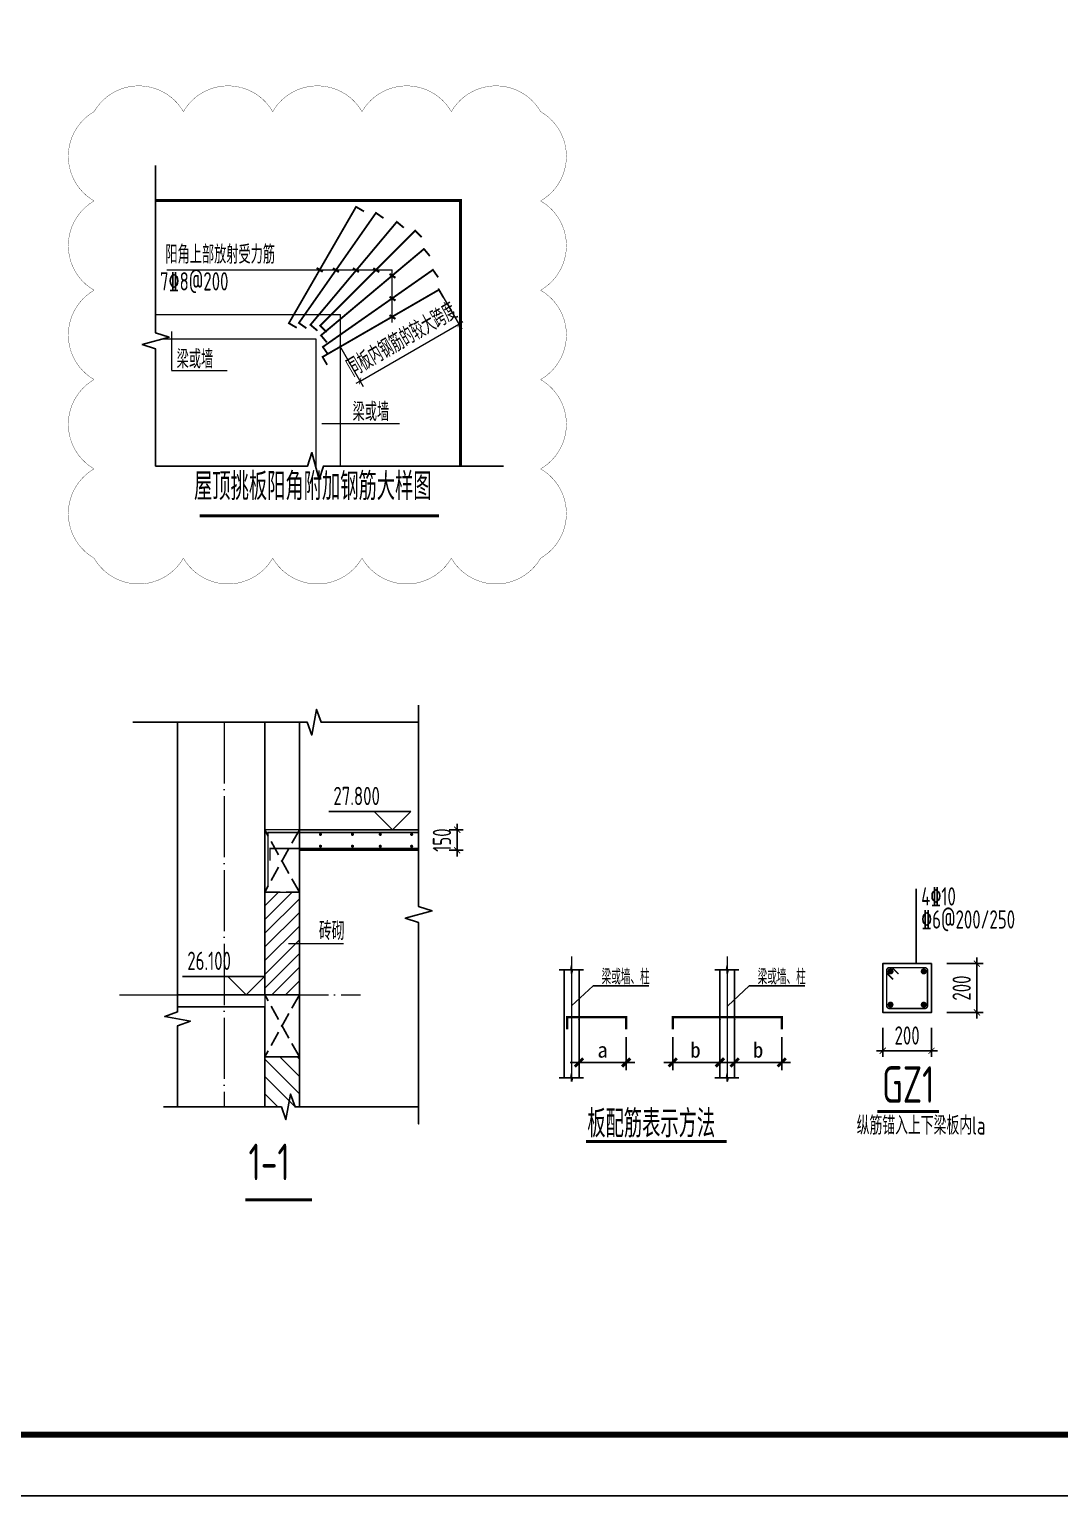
# Model space of a CAD drawing. Extents: x -1058961 to 23600, y -449123 to 2751847.
# Drawn here: x -331485 to -314612, y -426568 to -402554 of the extents above; entities that cross this region are included whole.
import ezdxf
from ezdxf.enums import TextEntityAlignment as Align

# ---------------------------------------------------------------- set-up
doc = ezdxf.new("R2010")
doc.units = 0
doc.header["$LTSCALE"] = 1000
for name, pattern in [('DASH', [0.35, 0.25, -0.1]), ('DOTE', [2.42, 2, -0.2, 0.02, -0.2]), ('短虚线', [187.5, 125, -62.5])]:
    doc.linetypes.add(name, pattern=pattern)
doc.layers.get('0').update_dxf_attribs({"linetype": 'CONTINUOUS'})
doc.layers.get('DEFPOINTS').update_dxf_attribs({"linetype": 'CONTINUOUS'})
for name, color, linetype, lineweight in [('+公共字体', 7, 'CONTINUOUS', 20), ('+图名', 243, 'CONTINUOUS', 20), ('+混凝土墙', 3, 'CONTINUOUS', 20), ('DOTE', 19, 'DOTE', 9), ('内粉刷', 37, 'CONTINUOUS', 9), ('查找字符', 1, 'CONTINUOUS', 18), ('边缘构件填充', 253, '短虚线', 18)]:
    doc.layers.add(name, color=color, linetype=linetype, lineweight=lineweight)
for name, color, linetype in [('-TK', 7, 'CONTINUOUS'), ('DIM', 2, 'CONTINUOUS'), ('DIM_ELEV', 3, 'CONTINUOUS'), ('DIM_SYMB', 3, 'CONTINUOUS'), ('FLOOR_UP_REIN', 13, 'CONTINUOUS'), ('GJ', 5, 'CONTINUOUS'), ('HATCH', 8, 'CONTINUOUS'), ('LINK', 6, 'CONTINUOUS'), ('OUTLINE', 2, 'CONTINUOUS'), ('PUB_TEXT', 2, 'CONTINUOUS'), ('REIN', 6, 'CONTINUOUS'), ('S-SLAB-TEXT', 7, 'CONTINUOUS'), ('S-大样-砼线', 7, 'CONTINUOUS'), ('TEXT', 2, 'CONTINUOUS'), ('THIN', 7, 'CONTINUOUS'), ('WALL', 5, 'CONTINUOUS'), ('大样线', 40, 'CONTINUOUS'), ('悬梁', 4, 'CONTINUOUS'), ('空调洞口标注', 130, 'CONTINUOUS'), ('说明文字', 7, 'CONTINUOUS')]:
    doc.layers.add(name, color=color, linetype=linetype)
doc.layers.add('审图修改', color=2, linetype='CONTINUOUS', plot=False)
doc.styles.add('10', font='', dxfattribs={"width": 0.7, "height": 300})
doc.styles.add('TSSD_DIMENSION', font='Tssdeng.shx', dxfattribs={"width": 0.7, "bigfont": 'tssdchn.shx'})
doc.styles.add('TSSD_Label', font='Tssdeng.shx', dxfattribs={"width": 0.7, "bigfont": 'hztxt.shx'})
doc.styles.add('TSSD_Norm', font='Tssdeng.shx', dxfattribs={"bigfont": 'tssdchn.shx'})
doc.styles.add('TSSD_REIN', font='tssdeng.shx', dxfattribs={"width": 0.7, "height": 300, "bigfont": 'tssdchn.shx'})
doc.styles.get('10').set_extended_font_data('SimSun')
doc.dimstyles.new('TSSD_100_100', dxfattribs={"dimtxt": 300, "dimasz": 100, "dimexe": 100, "dimexo": 250, "dimgap": 100, "dimtad": 1, "dimdec": 0, "dimzin": 0, "dimdsep": 46, "dimtxsty": 'TSSD_DIMENSION', "dimblk": 'ARCHTICK', "dimcen": 0, "dimdle": 100, "dimclrt": 7, "dimadec": 0, "dimazin": 0, "dimtfac": 1, "dimtdec": 0, "dimtix": 1, "dimtmove": 2, "dimatfit": 3, "dimldrblk": 'ARCHTICK', "dimfxl": 0, "dimtolj": 1, "dimtzin": 0, "dimarcsym": 0})
doc.dimstyles.new('TSSD_100_100$0', dxfattribs={"dimtxt": 300, "dimasz": 80, "dimexe": 100, "dimexo": 250, "dimgap": 100, "dimtad": 1, "dimdec": 0, "dimzin": 0, "dimdsep": 46, "dimtxsty": 'TSSD_DIMENSION', "dimblk": 'ARCHTICK', "dimcen": 0, "dimdle": 100, "dimclrd": 3, "dimclre": 3, "dimclrt": 7, "dimadec": 0, "dimazin": 0, "dimtfac": 1, "dimtdec": 0, "dimtix": 1, "dimtmove": 2, "dimatfit": 3, "dimldrblk": 'ARCHTICK', "dimfxl": 0, "dimtolj": 1, "dimtzin": 0, "dimarcsym": 0})
doc.dimstyles.new('TSSD_25_100', dxfattribs={"dimtxt": 300, "dimasz": 100, "dimexe": 100, "dimexo": 250, "dimgap": 100, "dimtad": 1, "dimdec": 0, "dimlfac": 0.25, "dimzin": 0, "dimdsep": 46, "dimtxsty": 'TSSD_DIMENSION', "dimblk": 'ARCHTICK', "dimcen": 0, "dimdle": 100, "dimclrt": 7, "dimadec": 0, "dimazin": 0, "dimtfac": 1, "dimtdec": 0, "dimtix": 1, "dimtmove": 2, "dimatfit": 3, "dimldrblk": 'ARCHTICK', "dimfxl": 0, "dimtolj": 1, "dimtzin": 0, "dimarcsym": 0})
pattern_1 = [(135, (42098.15, -687889.35), (141.42136, 141.42136), [])]

# ---------------------------------------------------------------- blocks, each defined once
blk = doc.blocks.new('A1')
blk.add_lwpolyline([(0, 59400), (0, 0), (84100, 0), (84100, 59400)], close=True)
at = {"const_width": 100}
blk.add_lwpolyline([(2500, 58400), (2500, 1000), (83100, 1000), (83100, 58400)], close=True, dxfattribs=at)
blk = doc.blocks.new('_DIMX')
blk.add_line((-150, 0), (150, 0))
at = {"const_width": 50}
blk.add_lwpolyline([(-70, -70), (70, 70)], dxfattribs=at)
blk = doc.blocks.new('A$C1DDD5A89')
at = {"color": 6, "const_width": 50}
blk.add_lwpolyline([(439, 25), (2741, 25)], dxfattribs=at)
at = {"layer": 'DOTE', "color": 8, "linetype": 'DOTE'}
for p, q in [((202, 3054), (202, 888)), ((2750, 3054), (2750, 888))]:
    blk.add_line(p, q, dxfattribs=at)
at = {"layer": 'GJ'}
blk.add_point((1858, 2022), dxfattribs=at)
at = {"layer": 'REIN', "color": 1, "const_width": 40}
for points in [[(129, 1860), (129, 2059), (1095, 2059), (1095, 1860)], [(1858, 1860), (1858, 2059), (3643, 2059), (3643, 1860)]]:
    blk.add_lwpolyline(points, dxfattribs=at)
at = {"layer": '大样线'}
for p, q in [((188, 2837), (202, 2909)), ((202, 2909), (202, 2778)), ((2736, 2837), (2751, 2909)), ((2751, 2909), (2751, 2778)), ((0, 2837), (188, 2837)), ((81, 2837), (81, 1066)), ((202, 2778), (217, 2837)), ((217, 2837), (395, 2837)), ((2548, 2837), (2736, 2837)), ((2751, 2778), (2766, 2837)), ((2766, 2837), (2943, 2837)), ((202, 2247), (556, 2571)), ((556, 2571), (1467, 2571)), ((2758, 2247), (3112, 2571)), ((3112, 2571), (4023, 2571)), ((0, 1066), (188, 1066)), ((188, 1066), (202, 1138)), ((202, 1138), (202, 1006)), ((202, 1006), (217, 1066)), ((217, 1066), (395, 1066)), ((2548, 1066), (2736, 1066)), ((2736, 1066), (2751, 1138)), ((2751, 1138), (2751, 1006)), ((2751, 1006), (2766, 1066)), ((2766, 1066), (2943, 1066))]:
    blk.add_line(p, q, dxfattribs=at)
at = {"layer": '大样线', "linetype": 'ByBlock'}
for p, q in [((323, 1066), (323, 2837)), ((2630, 1066), (2630, 2837)), ((2871, 1066), (2871, 2837))]:
    blk.add_line(p, q, dxfattribs=at)
at = {"layer": '大样线', "color": 0, "linetype": 'ByBlock'}
for p in [(323, 2022), (1095, 2022), (2630, 2022), (2871, 2022), (3643, 2022), (202, 1319)]:
    blk.add_point(p, dxfattribs=at)
at = {"layer": '空调洞口标注'}
for p, q in [((1095, 1732), (1095, 1190)), ((1858, 1732), (1858, 1190)), ((3643, 1732), (3643, 1190)), ((1094, 1319), (203, 1319)), ((2629, 1319), (1859, 1319)), ((3642, 1319), (2872, 1319))]:
    blk.add_line(p, q, dxfattribs=at)
blk.add_point((1858, 1319), dxfattribs=at)
at = {"layer": '空调洞口标注', "color": 0, "linetype": 'ByBlock'}
blk.add_point((2871, 1319), dxfattribs=at)
at = {"layer": '空调洞口标注', "xscale": 0.9649999998509884, "yscale": 0.9649999998509884, "zscale": 0.965, "rotation": 180}
for p in [(323, 1319), (1858, 1319)]:
    blk.add_blockref('_DIMX', p, dxfattribs=at)
at = {"layer": '空调洞口标注', "xscale": 0.9649999998509884, "yscale": 0.9649999998509884, "zscale": 0.965}
for p in [(1095, 1319), (2630, 1319), (2872, 1319), (3643, 1319)]:
    blk.add_blockref('_DIMX', p, dxfattribs=at)
at = {"layer": '空调洞口标注', "style": '10'}
for s, p in [('a', (709, 1523)), ('b', (2231, 1523)), ('b', (3257, 1523))]:
    blk.add_text(s, height=250, dxfattribs=at).set_placement(p, align=Align.MIDDLE_CENTER)
at = {"layer": '说明文字'}
for s, height, style, width, p in [('梁或墙、柱', 250, 'TSSD_REIN', 0.6, (693, 2596)), ('梁或墙、柱', 250, 'TSSD_REIN', 0.6, (3249, 2596)), ('板配筋表示方法', 450, 'TSSD_DIMENSION', 0.7, (459, 91))]:
    blk.add_text(s, height=height, dxfattribs=dict(at, style=style, width=width)).set_placement(p)
blk = doc.blocks.new('_ArchTick')
at = {"color": 0, "linetype": 'ByBlock', "const_width": 0.15}
blk.add_lwpolyline([(-0.5, -0.5), (0.5, 0.5)], dxfattribs=at)
blk = doc.blocks.new('*D2869')
at = {"layer": 'DEFPOINTS', "color": 0}
for p in [(-316710, -417855), (-315967, -417855), (-316710, -418655)]:
    blk.add_point(p, dxfattribs=at)
at = {"layer": 'DIM', "color": 0, "lineweight": -2}
for p, q in [((-315967, -418755), (-315967, -417755)), ((-316460, -417855), (-315867, -417855)), ((-316460, -418655), (-315867, -418655))]:
    blk.add_line(p, q, dxfattribs=at)
at = {"layer": 'DIM', "color": 0, "lineweight": -2, "xscale": 100, "yscale": 100, "zscale": 100}
for p, rotation in [((-315967, -417855), 90), ((-315967, -418655), 270)]:
    blk.add_blockref('_ArchTick', p, dxfattribs=dict(at, rotation=rotation))
at = {"layer": 'DIM', "color": 7, "insert": (-316217, -418255), "char_height": 300, "attachment_point": 5, "rotation": 90, "style": 'TSSD_DIMENSION'}
blk.add_mtext('\\A1;200', dxfattribs=at)
blk = doc.blocks.new('*D2870')
at = {"layer": 'DEFPOINTS', "color": 0}
for p in [(-317510, -418655), (-316710, -418655), (-316710, -419282)]:
    blk.add_point(p, dxfattribs=at)
at = {"layer": 'DIM', "color": 0, "lineweight": -2}
for p, q in [((-317510, -418905), (-317510, -419382)), ((-316710, -418905), (-316710, -419382)), ((-317610, -419282), (-316610, -419282))]:
    blk.add_line(p, q, dxfattribs=at)
at = {"layer": 'DIM', "color": 0, "lineweight": -2, "xscale": 100, "yscale": 100, "zscale": 100, "rotation": 180}
blk.add_blockref('_ArchTick', (-317510, -419282), dxfattribs=at)
at = {"layer": 'DIM', "color": 0, "lineweight": -2, "xscale": 100, "yscale": 100, "zscale": 100}
blk.add_blockref('_ArchTick', (-316710, -419282), dxfattribs=at)
at = {"layer": 'DIM', "color": 7, "insert": (-317110, -419032), "char_height": 300, "attachment_point": 5, "style": 'TSSD_DIMENSION'}
blk.add_mtext('\\A1;200', dxfattribs=at)
blk = doc.blocks.new('*D2871')
at = {"layer": 'DEFPOINTS', "color": 0}
for p in [(-324860, -415664), (-324478, -415664), (-324860, -415999)]:
    blk.add_point(p, dxfattribs=at)
at = {"layer": 'DIM', "color": 0, "lineweight": -2}
for p, q in [((-324610, -415664), (-324378, -415664)), ((-324478, -415664), (-324478, -415564)), ((-324478, -415999), (-324478, -415664)), ((-324610, -415999), (-324378, -415999)), ((-324478, -415999), (-324478, -416099))]:
    blk.add_line(p, q, dxfattribs=at)
at = {"layer": 'DIM', "color": 0, "lineweight": -2, "xscale": 100, "yscale": 100, "zscale": 100}
for p, rotation in [((-324478, -415664), 270), ((-324478, -415999), 90)]:
    blk.add_blockref('_ArchTick', p, dxfattribs=dict(at, rotation=rotation))
at = {"layer": 'DIM', "color": 7, "insert": (-324728, -415832), "char_height": 300, "attachment_point": 5, "rotation": 90, "style": 'TSSD_DIMENSION'}
blk.add_mtext('\\A1;150', dxfattribs=at)
blk = doc.blocks.new('*D3359')
at = {"layer": 'DEFPOINTS', "color": 0}
for p in [(-1197, 3667), (-2813, 2734), (-735, 2867)]:
    blk.add_point(p, dxfattribs=at)
at = {"layer": 'DIM', "color": 3, "lineweight": -2}
for p, q in [((-1072, 3451), (-685, 2781)), ((-735, 2867), (-666, 2907)), ((-2351, 1934), (-735, 2867)), ((-2688, 2517), (-2301, 1847)), ((-2351, 1934), (-2421, 1894))]:
    blk.add_line(p, q, dxfattribs=at)
at = {"layer": 'DIM', "color": 3, "lineweight": -2, "xscale": 80, "yscale": 80, "zscale": 80}
for p, rotation in [((-735, 2867), 209.999999999947), ((-2351, 1934), 29.99999999994698)]:
    blk.add_blockref('_ArchTick', p, dxfattribs=dict(at, rotation=rotation))
at = {"layer": 'DIM', "color": 7, "insert": (-1668, 2617), "char_height": 300, "attachment_point": 5, "rotation": 30, "style": 'TSSD_DIMENSION'}
blk.add_mtext('\\A1;同板内钢筋的较大跨度', dxfattribs=at)
blk = doc.blocks.new('A$C7DDF50A2')
at = {"layer": '+公共字体', "linetype": 'Continuous'}
for p, q in [((-5513.1, 3754.5), (-1825, 3754.5)), ((-1825, 2891.5), (-1825, 3754.5)), ((-5436.9, 2742.9), (-5436.9, 2111.7)), ((-5436.9, 2103.7), (-4527.2, 2103.7)), ((-2978.3, 1239.2), (-1705.7, 1239.2))]:
    blk.add_line(p, q, dxfattribs=at)
at = {"layer": '+图名', "linetype": 'Continuous', "const_width": 50}
blk.add_lwpolyline([(-4977.1, -274.9), (-1057.3, -274.9)], dxfattribs=at)
at = {"layer": '+混凝土墙', "linetype": 'Continuous'}
for p, q in [((-5699.5, 3026), (-2675.7, 3026)), ((-2675.7, 3026), (-2675.7, 541)), ((-5570.4, 2626), (-3075.7, 2626)), ((-3075.7, 2626), (-3075.7, 541))]:
    blk.add_line(p, q, dxfattribs=at)
at = {"layer": 'FLOOR_UP_REIN', "const_width": 30}
for points in [[(-2287, 4711.5), (-2416.9, 4786.5), (-3517.3, 2880.5), (-3387.4, 2805.5)], [(-1968.1, 4601.4), (-2090.9, 4687.4), (-3353.3, 2884.6), (-3230.5, 2798.5)], [(-1634.4, 4444), (-1749.4, 4540.4), (-3164.1, 2854.4), (-3049.2, 2758)], [(-1342.9, 4290.6), (-1449, 4396.7), (-3005.2, 2840.4), (-2899.2, 2734.4)], [(-1208.9, 3981.4), (-1305.3, 4096.3), (-2991.3, 2681.6), (-2894.9, 2566.7)], [(-1072.2, 3631.9), (-1158.2, 3754.7), (-2961.1, 2492.4), (-2875.1, 2369.5)], [(-984.2, 3298.9), (-1059.2, 3428.8), (-2965.2, 2328.4), (-2890.2, 2198.5)]]:
    blk.add_lwpolyline(points, dxfattribs=at)
at = {"layer": 'THIN'}
blk.add_lwpolyline([(0, 541), (-2950.4, 541), (-3020.4, 321), (-3140.4, 761), (-3210.4, 541), (-5699.5, 541), (-5699.5, 2460.8), (-5919.5, 2530.8), (-5479.5, 2650.8), (-5699.5, 2720.8), (-5699.5, 5461.5)], dxfattribs=at)
at = {"layer": '查找字符', "const_width": 35}
for points in [[(-3061.8, 3785.7), (-2963.7, 3723.3)], [(-2795.9, 3781), (-2697.8, 3718.6)], [(-2468.9, 3781), (-2370.8, 3718.6)], [(-2135.2, 3781), (-2037.1, 3718.6)], [(-1869, 3686.7), (-1770.9, 3624.3)], [(-1869, 3314.3), (-1770.9, 3251.9)], [(-1869, 3013.1), (-1770.9, 2950.7)]]:
    blk.add_lwpolyline(points, dxfattribs=at)
at = {"layer": '边缘构件填充', "const_width": 50}
blk.add_lwpolyline([(-707.3, 541), (-707.3, 4891), (-5699.5, 4891)], dxfattribs=at)
at = {"layer": '+公共字体', "linetype": 'Continuous', "style": 'TSSD_REIN', "width": 0.7}
for s, p in [('阳角上部放射受力筋', (-5539.3, 3856.1)), ('%%1417%%1328@200', (-5627.4, 3416.3)), ('梁或墙', (-5355.1, 2142)), ('梁或墙', (-2473.2, 1280.1))]:
    blk.add_text(s, height=300, dxfattribs=at).set_placement(p)
at = {"layer": '+图名', "linetype": 'Continuous', "style": 'TSSD_REIN', "width": 0.7}
blk.add_text('屋顶挑板阳角附加钢筋大样图', height=450, dxfattribs=at).set_placement((-5070.3, -151.8), align=Align.BOTTOM_LEFT)
at = {"layer": 'DIM'}
dim = blk.add_aligned_dim(p1=(-2813.3, 2733.8), p2=(-1196.7, 3667.1), distance=-923.8, text='同板内钢筋的较大跨度', dimstyle='TSSD_100_100$0', dxfattribs=at)
dim.commit()
dim.dimension.update_dxf_attribs({"geometry": '*D3359', "text_midpoint": (-1668.2, 2617)})

msp = doc.modelspace()

# ---------------------------------------------------------------- hatches: boundary and pattern name
at = {"layer": 'HATCH'}
h = msp.add_hatch(dxfattribs=at)
h.set_pattern_fill('METAL', color=256, scale=50, style=0)
h.set_pattern_definition(pattern_1)
h.paths.add_polyline_path([(-327628.31, -419383.68), (-327628.3, -419383.66), (-327345.67, -419383.66), (-327345.67, -420199.95), (-327628.31, -420199.95)])
h = msp.add_hatch(dxfattribs=at)
h.set_pattern_fill('METAL', color=256, scale=50, style=0)
h.set_pattern_definition(pattern_1)
h.paths.add_polyline_path([(-327345.67, -419383.66), (-327063.02, -419383.66), (-327063.02, -420199.95), (-327345.67, -420199.95)])
at = {"layer": '内粉刷'}
h = msp.add_hatch(dxfattribs=at)
h.set_pattern_fill('ANSI31', color=256, scale=100)
h.set_pattern_definition([(45, (-167398.59, 261707.33), (-112.2532, 112.2532), [])])
h.paths.add_polyline_path([(-327628.32, -416683.66), (-327063.02, -416683.66), (-327063.02, -418364.43), (-327628.32, -418364.43)])

# ---------------------------------------------------------------- linework, layer by layer
at = {"const_width": 50}
msp.add_lwpolyline([(-327950.29, -421724.03), (-326858.38, -421724.03)], dxfattribs=at)
at = {"layer": 'DIM_ELEV'}
for p, q in [((-325239.71, -415364.43), (-326581.85, -415364.43)), ((-325539.71, -415664.43), (-325839.71, -415364.43)), ((-325539.71, -415664.43), (-325239.71, -415364.43)), ((-327632.54, -418064.43), (-328974.67, -418064.43)), ((-327932.54, -418364.43), (-328232.54, -418064.43)), ((-327932.54, -418364.43), (-327632.54, -418064.43))]:
    msp.add_line(p, q, dxfattribs=at)
at = {"layer": 'DIM_SYMB'}
for points in [[(-325110.17, -413902.95), (-326708.53, -413902.95), (-326784.96, -413692.95), (-326859.02, -414112.95), (-326933.53, -413902.95), (-329791.17, -413902.95)], [(-329057.81, -413902.95), (-329057.81, -418646.16), (-329267.81, -418722.59), (-328847.81, -418796.65), (-329057.81, -418871.16), (-329057.81, -420199.95)], [(-325110.17, -420199.95), (-327132.49, -420199.95), (-327208.93, -419989.95), (-327282.98, -420409.95), (-327357.49, -420199.95), (-329290.13, -420199.95)]]:
    msp.add_lwpolyline(points, dxfattribs=at)
at = {"layer": 'DOTE', "linetype": 'DOTE', "ltscale": 0.5}
for p, q in [((-328295.54, -413902.95), (-328295.54, -420199.95)), ((-330007.67, -418364.43), (-326060.03, -418364.43))]:
    msp.add_line(p, q, dxfattribs=at)
at = {"layer": 'LINK', "color": 1, "const_width": 25}
msp.add_lwpolyline([(-317338.94, -418114.18), (-317430.86, -418022.25, -0.19891237), (-317444.92, -417988.31), (-317444.92, -417967.8, -0.41421356), (-317396.92, -417919.8), (-316822.92, -417919.8, -0.41421356), (-316774.92, -417967.8), (-316774.92, -418541.8, -0.41421356), (-316822.92, -418589.8), (-317396.92, -418589.8, -0.41421356), (-317444.92, -418541.8), (-317444.92, -417967.8, -0.41421356), (-317396.92, -417919.8), (-317376.42, -417919.8, -0.19891237), (-317342.47, -417933.86), (-317250.55, -418025.79)], format="xyb", dxfattribs=at)
at = {"layer": 'OUTLINE'}
msp.add_lwpolyline([(-316709.92, -417854.8), (-317509.92, -417854.8), (-317509.92, -418654.8), (-316709.92, -418654.8)], close=True, dxfattribs=at)
at = {"layer": 'REIN', "const_width": 25.6}
for points in [[(-325110.17, -415706.75), (-327576.1, -415706.75), (-327576.1, -416589.54)], [(-325110.17, -415968.3), (-327544.4, -415968.3), (-327544.4, -416169.34)]]:
    msp.add_lwpolyline(points, dxfattribs=at)
at = {"layer": 'REIN'}
for points, const_width in [([(-326730.03, -415738.04, 1), (-326704.43, -415738.04, 1)], 25.6), ([(-326730.03, -415932.34, 1), (-326704.43, -415932.34, 1)], 25.6), ([(-326206.31, -415738.04, 1), (-326180.71, -415738.04, 1)], 25.6), ([(-326206.31, -415932.34, 1), (-326180.71, -415932.34, 1)], 25.6), ([(-325750.7, -415738.04, 1), (-325725.1, -415738.04, 1)], 25.6), ([(-325750.7, -415932.34, 1), (-325725.1, -415932.34, 1)], 25.6), ([(-325237.25, -415738.04, 1), (-325211.65, -415738.04, 1)], 25.6), ([(-325237.25, -415932.34, 1), (-325211.65, -415932.34, 1)], 25.6), ([(-317407.42, -417982.3, 1), (-317357.42, -417982.3, 1)], 50), ([(-316862.42, -417982.3, 1), (-316812.42, -417982.3, 1)], 50), ([(-317407.42, -418527.3, 1), (-317357.42, -418527.3, 1)], 50), ([(-316862.42, -418527.3, 1), (-316812.42, -418527.3, 1)], 50)]:
    msp.add_lwpolyline(points, format="xyb", close=True, dxfattribs=dict(at, const_width=const_width))
at = {"layer": 'S-SLAB-TEXT', "linetype": 'DASH'}
for p, q in [((-327063.02, -416683.66), (-327628.3, -415664.43)), ((-327063.02, -415664.43), (-327628.3, -416683.66)), ((-327063.02, -419383.66), (-327628.3, -418364.43)), ((-327063.02, -418364.43), (-327628.3, -419383.66))]:
    msp.add_line(p, q, dxfattribs=at)
msp.add_lwpolyline([(-327628.32, -416683.66), (-327063.02, -416683.66), (-327063.02, -418364.43), (-327628.32, -418364.43)], close=True, dxfattribs=at)
at = {"layer": 'TEXT', "color": 0}
msp.add_line((-316959.92, -417854.8), (-316959.92, -416628.54), dxfattribs=at)
at = {"layer": 'THIN'}
msp.add_lwpolyline([(-325110.17, -413622.95), (-325110.17, -416921.45), (-324890.17, -416991.45), (-325330.17, -417111.45), (-325110.17, -417181.45), (-325110.17, -420479.95), (-325110.17, -420479.95), (-325110.17, -420479.95), (-325110.17, -420479.95), (-325110.17, -420479.95), (-325110.17, -420479.95), (-325110.17, -420479.95), (-325110.17, -420479.95), (-325110.17, -420479.95), (-325110.17, -420479.95)], dxfattribs=at)
at = {"layer": 'WALL'}
for p, q in [((-327628.3, -413902.95), (-327628.3, -416464.43)), ((-327628.31, -419383.66), (-327628.31, -420199.95)), ((-327063.02, -419383.66), (-327063.02, -420199.95))]:
    msp.add_line(p, q, dxfattribs=at)
for points in [[(-327063.01, -413902.95), (-327063.01, -418364.43)], [(-327063.01, -415664.43), (-325110.17, -415664.43)], [(-327063.01, -415999.29), (-325110.17, -415999.29)], [(-327628.3, -416464.43), (-327628.3, -418364.43)], [(-329057.81, -418364.43), (-327063.02, -418364.43), (-327063.02, -419383.66), (-327628.32, -419383.66), (-327628.32, -418564.43), (-329057.81, -418564.43)]]:
    msp.add_lwpolyline(points, dxfattribs=at)
at = {"layer": '内粉刷'}
msp.add_line((-327241.54, -417524.05), (-326339.89, -417524.05), dxfattribs=at)
for points in [[(-327628.32, -416683.66), (-327063.01, -416683.66), (-327063.01, -415664.43), (-327628.32, -415664.43)], [(-327628.32, -419383.66), (-327063.01, -419383.66), (-327063.01, -418364.43), (-327628.32, -418364.43)]]:
    msp.add_lwpolyline(points, close=True, dxfattribs=at)
at = {"layer": '审图修改', "const_width": 5}
msp.add_lwpolyline([(-330424.92, -403901.94, -0.57735027), (-328962.29, -403901.94, -0.57735027), (-327499.66, -403901.94, -0.57735027), (-326037.03, -403901.94, -0.57735027), (-324574.4, -403901.94, -0.57735027), (-323111.77, -403901.94, -0.57735027), (-323111.77, -405364.57, -0.57735027), (-323111.77, -406827.2, -0.57735027), (-323111.77, -408289.83, -0.57735027), (-323111.77, -409752.46, -0.57735027), (-323111.77, -411215.09, -0.57735027), (-324574.4, -411215.09, -0.57735027), (-326037.03, -411215.09, -0.57735027), (-327499.66, -411215.09, -0.57735027), (-328962.29, -411215.09, -0.57735027), (-330424.92, -411215.09, -0.57735027), (-330424.92, -409752.46, -0.57735027), (-330424.92, -408289.83, -0.57735027), (-330424.92, -406827.2, -0.57735027), (-330424.92, -405364.57, -0.57735027), (-330424.92, -403901.94, -0.57735027), (-330424.92, -403901.94, -0.57735027)], format="xyb", dxfattribs=at)
at = {"layer": '悬梁', "color": 0, "const_width": 50}
msp.add_lwpolyline([(-316587.55, -420276.74), (-317599.44, -420276.74)], dxfattribs=at)

# ---------------------------------------------------------------- block references
at = {"layer": '-TK'}
msp.add_blockref('A1', (-347348.52, -426567.72), dxfattribs=at)
at = {"layer": 'S-大样-砼线'}
msp.add_blockref('A$C1DDD5A89', (-322806.41, -420791.97), dxfattribs=at)
at = {"layer": '边缘构件填充'}
msp.add_blockref('A$C7DDF50A2', (-323717.68, -410247.81), dxfattribs=at)

# ---------------------------------------------------------------- texts
at = {"style": 'TSSD_Norm', "width": 0.7}
msp.add_text('1-1', height=600, dxfattribs=at).set_placement((-327895.12, -421582.93), align=Align.BOTTOM_LEFT)
at = {"layer": 'PUB_TEXT', "style": 'TSSD_REIN', "width": 0.7}
for s, p in [('27.800', (-326505.71, -415259.43)), ('26.100', (-328898.54, -417959.43))]:
    msp.add_text(s, height=300, dxfattribs=at).set_placement(p)
at = {"layer": 'TEXT', "color": 0, "width": 0.7}
for s, style, p in [('4\x8410', 'TSSD_REIN', (-316879.82, -416904.36)), ('\x846@200/250', 'TSSD_REIN', (-316879.82, -417281.14)), ('纵筋锚入上下梁板内la', 'TSSD_Label', (-317936.06, -420655.12))]:
    msp.add_text(s, height=300, dxfattribs=dict(at, style=style)).set_placement(p)
at = {"layer": 'TEXT', "style": 'TSSD_Label', "width": 0.7}
msp.add_text('砖砌', height=300, dxfattribs=at).set_placement((-326743.21, -417470.32))
at = {"layer": 'TEXT', "color": 0, "style": 'TSSD_Norm', "width": 0.7}
msp.add_text('GZ1', height=600, dxfattribs=at).set_placement((-317091.45, -420134.39), align=Align.CENTER)

# ---------------------------------------------------------------- dimensions: what is measured, and where the dimension line sits
at = {"layer": 'DIM'}
dim = msp.add_linear_dim(base=(-324477.6, -415664.43), p1=(-324859.77, -415999.29), p2=(-324859.77, -415664.43), angle=90, text='150', dimstyle='TSSD_100_100', dxfattribs=at)
dim.commit()
dim.dimension.update_dxf_attribs({"geometry": '*D2871', "text_midpoint": (-324727.6, -415831.86)})
dim = msp.add_linear_dim(base=(-315967.33, -417854.8), p1=(-316709.92, -418654.8), p2=(-316709.92, -417854.8), angle=90, dimstyle='TSSD_25_100', dxfattribs=at)
dim.commit()
dim.dimension.update_dxf_attribs({"geometry": '*D2869', "text_midpoint": (-316217.33, -418254.8)})
dim = msp.add_linear_dim(base=(-316709.92, -419281.57), p1=(-317509.92, -418654.8), p2=(-316709.92, -418654.8), dimstyle='TSSD_25_100', dxfattribs=at)
dim.commit()
dim.dimension.update_dxf_attribs({"geometry": '*D2870', "text_midpoint": (-317109.92, -419031.57)})

doc.saveas('drawing.dxf')
